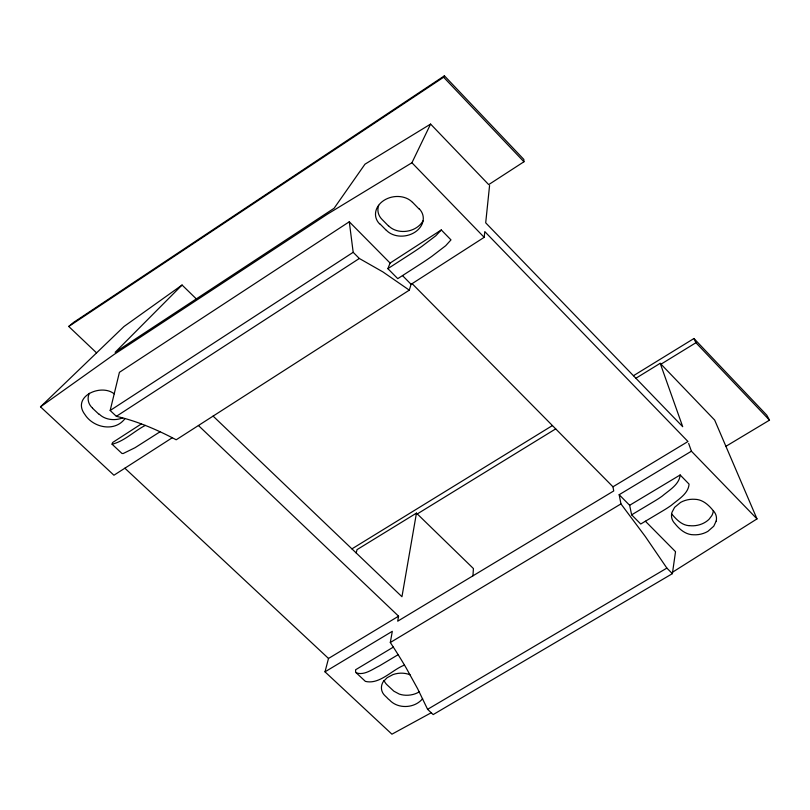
<?xml version="1.0" encoding="UTF-8"?>
<svg xmlns="http://www.w3.org/2000/svg" width="810" height="810" viewBox="0 0 810 810"><rect width="100%" height="100%" fill="white"/><g stroke="black" fill="none" stroke-linecap="round" stroke-linejoin="round"><path stroke-width="1.21" d="M472.939 575.829L473.425 568.549L416.451 513.125L357.048 549.625L356.177 552.947M390.096 263.058L441.288 229.949L450.978 239.892L445.672 245.734L431.659 256.486A283.389 226.03 -9.9 0 1 420.947 263.706L397.761 278.65L387.868 268.657L390.096 263.058L349.282 221.778L119.424 372.317L110.17 410.488L116.367 416.33C137.335 421.139 157.231 429.766 176.195 439.789L409.293 290.152L411.095 284.3L484.188 237.33L484.785 231.589L687.973 441.521L612.967 486.8L613.727 490.941L397.7 621.199L398.571 616.177L198.43 425.513M489.574 185.53L485.696 222.821L682.708 426.698L660.201 363.315L635.901 378.25M431.234 712.749L391.929 734.184L325.002 671.834L392.313 631.304L390.309 642.512A789.031 629.319 -9.9 0 1 406.073 667.784L417.656 688.763L427.599 709.327L433.178 714.582L672.381 573.652L675.53 551.691L645.398 521.225M416.451 513.125L401.952 596.727L213.101 416.097M325.002 671.834L328.506 658.459L398.571 616.177M441.288 229.949L435.881 235.72L421.797 246.432A304.216 242.646 -9.9 0 1 411.065 253.672L387.868 268.657M172.287 437.734L113.937 475.227L40.5 406.822L114.331 354.284L327.422 214.154L411.925 162.759L430.596 124.082L488.703 184.619L523.948 161.767L523.837 159.428L444.417 75.816L73.528 322.441L68.739 326.47L96.572 352.887M68.739 326.47L443.627 77.233L444.417 75.816M125.034 418.527C115.04 432.307 93.332 427.923 84.898 414.507C71.27 396.546 101.068 383.221 114.2 393.862M383.748 681.159L387.19 677.666L393.012 674.578A20.442 16.311 -9.9 0 1 410.073 674.791M422.617 698.655C414.841 708.406 398.014 709.317 389.529 700.002A18.124 14.458 -9.9 0 1 386.927 697.572L385.236 695.982A16.332 13.021 -9.9 0 1 383.596 681.099M196.192 298.779L182.068 285.029L115.141 352.299L334.105 208.271L364.966 164.197L430.596 124.082M40.5 406.822L123.97 326.531L182.068 285.029M110.17 410.488L353.18 252.305L349.282 221.778M116.367 416.33L359.326 258.481L382.907 271.917L409.293 290.152M141.375 423.903L112.843 442.361A10.5 8.373 -9.9 0 0 112.458 442.867L112.064 444.204L121.956 453.458L123.191 453.519L135.047 447.707L160.096 431.76M145.304 425.412C134.247 431.062 124.325 441.308 112.064 444.204M660.201 363.315L714.663 420.066L756.996 518.896L672.594 572.174M351.925 548.876L552.42 425.564M633.45 375.718L693.957 338.509L766.776 415.166L769.5 420.157L725.912 446.32M417.292 513.925L555.701 428.875M661.021 364.166L695.922 342.731L769.5 420.157M672.381 573.652L666.873 568.104L645.367 536.605L620.956 503.911L619.174 494.707L691.416 451.21L756.996 518.896M390.309 642.512L620.956 503.911M393.326 647.119L355.6 669.759L355.641 671.915A3.341 2.663 -9.9 0 0 356.238 672.826L365.371 681.362C379.637 684.926 392.394 669.516 404.484 665.101M629.643 505.288L680.157 474.974L689.067 484.117C688.439 493.806 678.01 499.557 671.328 505.318A103.579 82.61 -9.9 0 1 663.603 510.351L640.73 524.019L631.638 514.836L629.643 505.288L619.174 494.707M398.135 654.683L379.495 665.84C372.509 669.171 364.247 675.742 356.248 672.826M631.638 514.836L654.531 501.127A106.211 84.716 -9.9 0 0 662.256 496.074C668.959 490.313 679.357 484.633 680.157 474.974M427.599 709.327L666.873 568.104M689.006 525.68C681.494 525.093 676.239 519.24 671.632 513.894M124.872 468.2L328.506 658.459M92.502 408.22L99.012 414.335M353.18 252.305L359.326 258.481M412.118 283.642L612.967 486.8M402.499 275.592L411.095 284.3M388.375 225.858L381.945 219.318A20.22 16.119 -9.9 0 1 378.675 205.325M379.779 223.712L386.319 230.354M412.563 202.328L419.084 209.02M411.925 162.759L484.188 237.33M443.627 77.233L523.948 161.767M693.957 338.509L695.922 342.731M688.652 443.434L691.416 451.21M713.326 510.745A17.374 13.851 -9.9 0 1 711.777 515.676L709.023 519.311A20.26 16.16 -9.9 0 1 689.037 525.589M419.307 208.879A20.483 16.342 -9.9 0 1 414.943 232.186A20.483 16.342 -9.9 0 1 386.4 230.303M379.556 223.864A20.523 16.372 -9.9 0 1 383.839 200.455A20.523 16.372 -9.9 0 1 412.503 202.378M419.236 691.851A18.873 15.056 -9.9 0 1 412.887 694.494A20.22 16.119 -9.9 0 1 399.3 694.089L393.873 691.193L387.139 684.926A16.949 13.517 -9.9 0 1 384.153 680.623M122.644 417.919A20.037 15.987 -9.9 0 1 99.266 414.163M423.073 220.765A20.189 16.109 -9.9 0 1 388.517 225.757M92.603 408.149A18.893 15.066 -9.9 0 1 89.282 393.285M716.192 521.043L713.752 526.216L707.869 531.37A20.949 16.706 -9.9 0 1 693.471 534.772C685.726 534.752 679.539 529.355 674.953 523.645A17.395 13.881 -9.9 0 1 671.895 518.491A17.212 13.729 -9.9 0 1 671.966 512.355L674.608 507.343L680.592 502.402A20.959 16.716 -9.9 0 1 694.848 499.294C702.523 499.416 708.558 504.843 713.083 510.492A17.374 13.861 -9.9 0 1 715.848 514.826A17.111 13.649 -9.9 0 1 716.192 521.043"/></g></svg>
